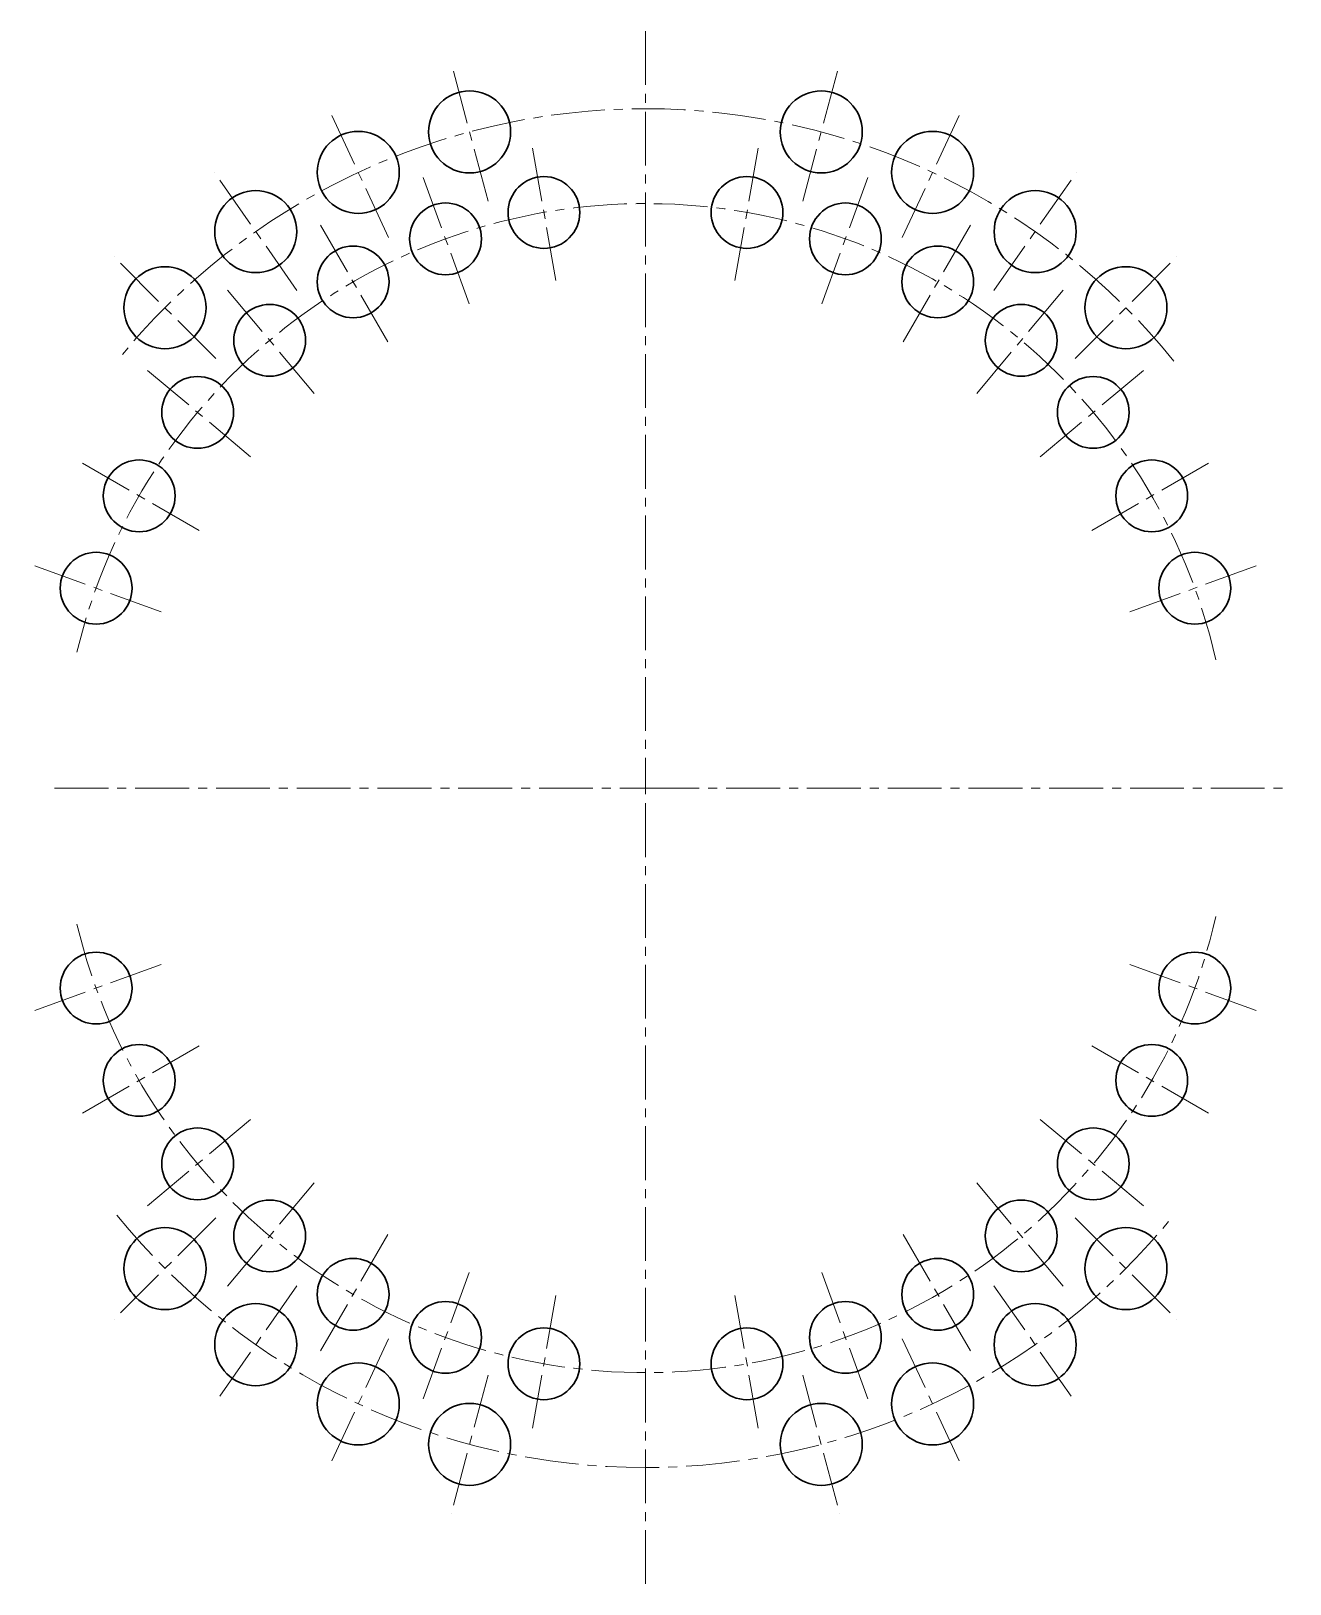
# Model space of a CAD drawing. Extents: x -234 to 858, y -95 to 532.
# Drawn here: x 495.1 to 617.9, y 380.3 to 531.7 of the extents above; entities that cross this region are included whole.
import ezdxf

# ---------------------------------------------------------------- set-up
doc = ezdxf.new("R2010")
doc.units = 0
doc.header["$LTSCALE"] = 7
doc.header["$MEASUREMENT"] = 0
doc.linetypes.add('CENTER2', pattern=[1.125, 0.75, -0.125, 0.125, -0.125])
doc.layers.add('1', color=1, linetype='CENTER2', lineweight=15)
doc.layers.add('3', color=3, linetype='CONTINUOUS', lineweight=30)

msp = doc.modelspace()

# ---------------------------------------------------------------- linework, layer by layer
at = {"layer": '1'}
for p, q in [((555.0312, 531.6888), (555.0312, 457.865)), ((539.6962, 515.0961), (536.0728, 528.619)), ((570.3663, 515.0961), (573.9897, 528.619)), ((529.9911, 511.5637), (524.0745, 524.252)), ((580.0714, 511.5637), (585.8595, 523.9764)), ((546.3054, 507.3516), (543.9612, 520.6465)), ((563.7571, 507.3516), (566.1013, 520.6465)), ((521.0468, 506.3997), (513.0168, 517.8679)), ((537.8447, 505.0845), (533.2275, 517.7704)), ((572.2178, 505.0845), (576.835, 517.7704)), ((589.0157, 506.3997), (597.0457, 517.8679)), ((529.9063, 501.3827), (523.1563, 513.0741)), ((580.1562, 501.3827), (586.9062, 513.0741)), ((513.1352, 499.761), (503.2357, 509.6605)), ((596.9273, 499.761), (606.8268, 509.6605)), ((522.7312, 496.3587), (514.0535, 506.7003)), ((587.3313, 496.3587), (596.009, 506.7003)), ((516.5375, 490.165), (506.1959, 498.8427)), ((593.525, 490.165), (603.8666, 498.8427)), ((511.5135, 482.99), (499.8221, 489.74)), ((598.549, 482.99), (610.2404, 489.74)), ((507.8117, 475.0515), (495.1258, 479.6688)), ((602.2508, 475.0515), (614.9367, 479.6688)), ((497.4109, 457.865), (555.0312, 457.865)), ((555.0312, 380.264), (555.0312, 457.865)), ((555.0312, 457.865), (617.8718, 457.865)), ((507.8117, 440.6785), (495.1258, 436.0612)), ((602.2508, 440.6785), (614.9367, 436.0612)), ((511.5135, 432.74), (499.8221, 425.99)), ((598.549, 432.74), (610.2404, 425.99)), ((516.5375, 425.5649), (506.1959, 416.8873)), ((593.525, 425.5649), (603.8666, 416.8873)), ((522.7312, 419.3712), (514.0535, 409.0296)), ((587.3313, 419.3712), (596.009, 409.0296)), ((513.1352, 415.9689), (503.2357, 406.0694)), ((596.9273, 415.9689), (606.8268, 406.0694)), ((529.9063, 414.3472), (523.1563, 402.6559)), ((580.1562, 414.3472), (586.9062, 402.6559)), ((537.8447, 410.6454), (533.2275, 397.9596)), ((572.2178, 410.6454), (576.835, 397.9596)), ((521.0468, 409.3302), (513.0168, 397.8621)), ((589.0157, 409.3302), (597.0457, 397.8621)), ((546.3054, 408.3784), (543.9612, 395.0835)), ((563.7571, 408.3784), (566.1013, 395.0835)), ((529.9911, 404.1662), (524.0745, 391.4779)), ((580.0714, 404.1662), (585.8595, 391.7535)), ((539.6962, 400.6339), (536.0728, 387.1109)), ((570.3663, 400.6339), (573.9897, 387.1109))]:
    msp.add_line(p, q, dxfattribs=at)
for radius, start, end in [(66.25, 38.943287, 141.056713), (57, 12.670261, 166.537272), (57, 193.462728, 347.329739), (66.25, 218.943287, 321.056713)]:
    msp.add_arc((555.0312, 457.865), radius, start, end, dxfattribs=at)
at = {"layer": '3'}
for centre, radius in [((537.8845, 521.8576), 4), ((572.178, 521.8576), 4), ((527.0328, 517.9079), 4), ((583.0297, 517.9079), 4), ((545.1333, 513.999), 3.5), ((564.9292, 513.999), 3.5), ((517.0318, 512.1338), 4), ((535.5361, 511.4275), 3.5), ((574.5264, 511.4275), 3.5), ((593.0307, 512.1338), 4), ((526.5313, 507.2284), 3.5), ((583.5312, 507.2284), 3.5), ((508.1854, 504.7108), 4), ((601.8771, 504.7108), 4), ((518.3924, 501.5295), 3.5), ((591.6701, 501.5295), 3.5), ((511.3667, 494.5039), 3.5), ((598.6958, 494.5039), 3.5), ((505.6678, 486.365), 3.5), ((604.3947, 486.365), 3.5), ((501.4688, 477.3601), 3.5), ((608.5937, 477.3601), 3.5), ((501.4688, 438.3698), 3.5), ((608.5937, 438.3698), 3.5), ((505.6678, 429.365), 3.5), ((604.3947, 429.365), 3.5), ((511.3667, 421.2261), 3.5), ((598.6958, 421.2261), 3.5), ((518.3924, 414.2004), 3.5), ((591.6701, 414.2004), 3.5), ((508.1854, 411.0192), 4), ((601.8771, 411.0192), 4), ((526.5313, 408.5015), 3.5), ((583.5312, 408.5015), 3.5), ((517.0318, 403.5962), 4), ((535.5361, 404.3025), 3.5), ((574.5264, 404.3025), 3.5), ((593.0307, 403.5962), 4), ((545.1333, 401.7309), 3.5), ((564.9292, 401.7309), 3.5), ((527.0328, 397.8221), 4), ((583.0297, 397.8221), 4), ((537.8845, 393.8724), 4), ((572.178, 393.8724), 4)]:
    msp.add_circle(centre, radius, dxfattribs=at)

doc.saveas('drawing.dxf')
